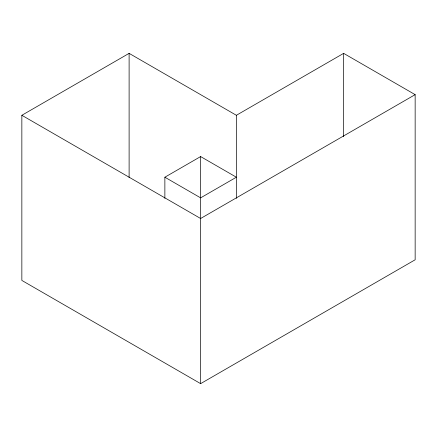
<?xml version="1.0" encoding="UTF-8"?>
<svg xmlns="http://www.w3.org/2000/svg" width="437" height="437" viewBox="0 0 437 437"><rect width="100%" height="100%" fill="white"/><g stroke="black" fill="none" stroke-linecap="round" stroke-linejoin="round"><path stroke-width="0.66" d="M21.85 115.286L129.112 53.358L236.379 115.286L343.64 53.358L415.15 94.643L415.15 259.786L200.621 383.642L21.85 280.428L21.85 115.286L200.621 218.5L415.15 94.643M164.869 177.214L200.621 156.572L236.379 177.214L200.621 197.857L164.869 177.214L164.869 198.371M343.64 53.358L343.64 136.612M236.379 115.286L236.379 198.371M200.621 156.572L200.621 383.642M129.112 53.358L129.112 177.559"/></g></svg>
